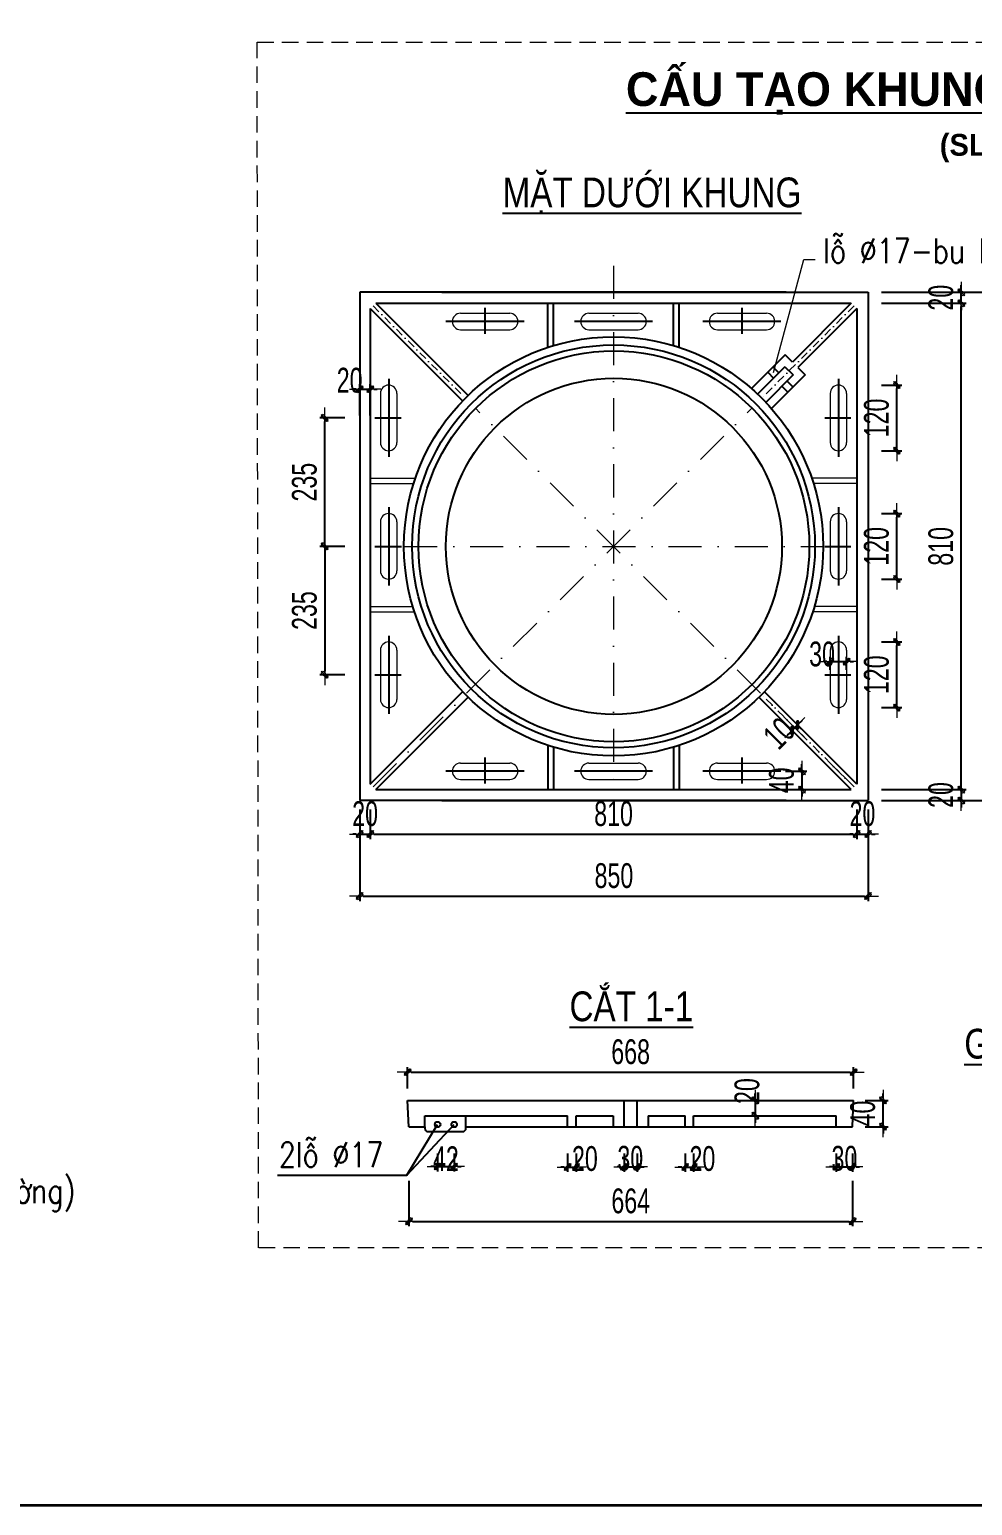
# Model space of a CAD drawing. Header units: inches. Extents: x -676 to 53517, y -16349 to 46516.
# Drawn here: x 32242 to 35096, y 27132 to 31598 of the extents above; entities that cross this region are included whole.
import ezdxf
from ezdxf.enums import TextEntityAlignment as Align

# ---------------------------------------------------------------- set-up
doc = ezdxf.new("R2010")
doc.units = ezdxf.units.IN
doc.header["$MEASUREMENT"] = 0
for name, pattern in [('DASHDOT', [1, 0.5, -0.25, 0, -0.25]), ('DASHED2', [0.375, 0.25, -0.125]), ('HIDDEN', [0.375, 0.25, -0.125])]:
    doc.linetypes.add(name, pattern=pattern)
for name, color, linetype in [('1', 1, 'Continuous'), ('2', 2, 'Continuous'), ('4', 4, 'Continuous'), ('9', 9, 'Continuous'), ('Dam', 1, 'Continuous'), ('ENTTNTHIETKE1', 2, 'Continuous')]:
    doc.layers.add(name, color=color, linetype=linetype)
for name, color, linetype, lineweight in [('LC Dim', 8, 'Continuous', 18), ('LC MANH DUT', 35, 'HIDDEN', 5), ('LC Net truc', 79, 'DASHDOT', 13), ('LC Text1', 3, 'Continuous', 20), ('LC Text2', 7, 'Continuous', 25), ('MANH', 8, 'Continuous', 15), ('THEP', 1, 'Continuous', 35)]:
    doc.layers.add(name, color=color, linetype=linetype, lineweight=lineweight)
doc.styles.add('HOATBIF', font='hoatbif.shx', dxfattribs={"width": 0.7})
doc.styles.add('LC 1', font='')
doc.styles.add('LC 3', font='vnsimli.shx', dxfattribs={"width": 0.75})
doc.styles.add('T2', font='', dxfattribs={"width": 0.8})
doc.styles.get('LC 1').set_extended_font_data('.VnAvantH', bold=True)
doc.styles.get('T2').set_extended_font_data('.VnArialH')
doc.dimstyles.new('1-100(1-25)', dxfattribs={"dimscale": 25, "dimtxt": 2.5, "dimasz": 0.35, "dimexe": 0.5, "dimexo": 0, "dimgap": 0.8, "dimtad": 1, "dimdec": 0, "dimzin": 0, "dimdsep": 46, "dimtxsty": 'HOATBIF', "dimblk1": 'DOT', "dimblk2": 'DOT', "dimsah": 1, "dimcen": -1, "dimdle": 1, "dimclrd": 256, "dimclre": 256, "dimclrt": 4, "dimadec": 3, "dimazin": 2, "dimtfac": 0.333333, "dimtdec": 0, "dimtix": 1, "dimtmove": 2, "dimatfit": 3, "dimldrblk": 'DOT', "dimfxl": 1, "dimtvp": 0.833333, "dimtolj": 1, "dimtzin": 0, "dimarcsym": 0})

# ---------------------------------------------------------------- blocks, each defined once
blk = doc.blocks.new('DOT')
at = {"layer": 'LC Dim'}
blk.add_line((-3, 0), (3, 0), dxfattribs=at)
at = {"layer": 'LC Dim', "color": 4}
blk.add_line((-1, -1), (1, 1), dxfattribs=at)
blk.add_lwpolyline([(0.5, 1), (-1, -0.5), (-0.5, -1), (1, 0.5)], close=True, dxfattribs=at)
blk = doc.blocks.new('*D35')
at = {"layer": 'Defpoints', "color": 0, "transparency": 16777216}
for p in [(34820.3, 30803), (34820.3, 29265), (35249.5, 29265)]:
    blk.add_point(p, dxfattribs=at)
at = {"layer": 'LC Dim', "lineweight": -2, "transparency": 16777216}
for p, q in [((34820.3, 30803), (35264.5, 30803)), ((35249.5, 30792.5), (35249.5, 29275.5)), ((34820.3, 29265), (35264.5, 29265))]:
    blk.add_line(p, q, dxfattribs=at)
at = {"layer": 'LC Dim', "lineweight": -2, "transparency": 16777216, "xscale": 10.5, "yscale": 10.5, "zscale": 10.5}
for p, rotation in [((35249.5, 30803), 90), ((35249.5, 29265), 270)]:
    blk.add_blockref('DOT', p, dxfattribs=dict(at, rotation=rotation))
at = {"layer": 'LC Dim', "color": 4, "transparency": 16777216, "insert": (35188, 30034), "char_height": 75, "attachment_point": 5, "rotation": 90, "style": 'HOATBIF'}
blk.add_mtext('\\A1;850', dxfattribs=at)
blk = doc.blocks.new('_Dot')
at = {"color": 0, "linetype": 'ByBlock', "lineweight": -2}
blk.add_line((-0.5, 0), (-1, 0), dxfattribs=at)
at = {"color": 0, "linetype": 'ByBlock', "const_width": 0.5}
blk.add_lwpolyline([(-0.25, 0, 1), (0.25, 0, 1)], format="xyb", close=True, dxfattribs=at)
blk = doc.blocks.new('*D36')
at = {"layer": 'Defpoints', "color": 0, "transparency": 16777216}
for p in [(34820.3, 30769.9), (35062, 30769.9), (34820.3, 29298.1)]:
    blk.add_point(p, dxfattribs=at)
at = {"layer": 'LC Dim', "lineweight": -2, "transparency": 16777216}
for p, q in [((34820.3, 30769.9), (35077, 30769.9)), ((35062, 29308.6), (35062, 30759.4)), ((34820.3, 29298.1), (35077, 29298.1))]:
    blk.add_line(p, q, dxfattribs=at)
at = {"layer": 'LC Dim', "lineweight": -2, "transparency": 16777216, "xscale": 10.5, "yscale": 10.5, "zscale": 10.5}
for p, rotation in [((35062, 30769.9), 90), ((35062, 29298.1), 270)]:
    blk.add_blockref('DOT', p, dxfattribs=dict(at, rotation=rotation))
at = {"layer": 'LC Dim', "color": 4, "transparency": 16777216, "insert": (35000.5, 30034), "char_height": 75, "attachment_point": 5, "rotation": 90, "style": 'HOATBIF'}
blk.add_mtext('\\A1;810', dxfattribs=at)
blk = doc.blocks.new('*D37')
at = {"layer": 'Defpoints', "color": 0, "transparency": 16777216}
for p in [(33390.6, 28113.9), (34733.1, 28113.9), (34733.1, 27991.4)]:
    blk.add_point(p, dxfattribs=at)
at = {"layer": 'LC Dim', "lineweight": -2, "transparency": 16777216}
for p, q in [((33390.6, 28113.9), (33390.6, 27976.4)), ((34733.1, 28113.9), (34733.1, 27976.4)), ((33401.1, 27991.4), (34722.6, 27991.4))]:
    blk.add_line(p, q, dxfattribs=at)
at = {"layer": 'LC Dim', "lineweight": -2, "transparency": 16777216, "xscale": 10.5, "yscale": 10.5, "zscale": 10.5, "rotation": 180}
blk.add_blockref('DOT', (33390.6, 27991.4), dxfattribs=at)
at = {"layer": 'LC Dim', "lineweight": -2, "transparency": 16777216, "xscale": 10.5, "yscale": 10.5, "zscale": 10.5}
blk.add_blockref('DOT', (34733.1, 27991.4), dxfattribs=at)
at = {"layer": 'LC Dim', "color": 4, "transparency": 16777216, "insert": (34061.8, 28052.9), "char_height": 75, "attachment_point": 5, "style": 'HOATBIF'}
blk.add_mtext('\\A1;664', dxfattribs=at)
blk = doc.blocks.new('*D38')
at = {"layer": 'Defpoints', "color": 0, "transparency": 16777216}
for p in [(34736.3, 28442.8), (33386.7, 28393.4), (34736.3, 28393.4)]:
    blk.add_point(p, dxfattribs=at)
at = {"layer": 'LC Dim', "lineweight": -2, "transparency": 16777216}
for p, q in [((33386.7, 28393.4), (33386.7, 28457.8)), ((34736.3, 28393.4), (34736.3, 28457.8)), ((33397.2, 28442.8), (34725.8, 28442.8))]:
    blk.add_line(p, q, dxfattribs=at)
at = {"layer": 'LC Dim', "lineweight": -2, "transparency": 16777216, "xscale": 10.5, "yscale": 10.5, "zscale": 10.5, "rotation": 180}
blk.add_blockref('DOT', (33386.7, 28442.8), dxfattribs=at)
at = {"layer": 'LC Dim', "lineweight": -2, "transparency": 16777216, "xscale": 10.5, "yscale": 10.5, "zscale": 10.5}
blk.add_blockref('DOT', (34736.3, 28442.8), dxfattribs=at)
at = {"layer": 'LC Dim', "color": 4, "transparency": 16777216, "insert": (34061.5, 28504.3), "char_height": 75, "attachment_point": 5, "style": 'HOATBIF'}
blk.add_mtext('\\A1;668', dxfattribs=at)
blk = doc.blocks.new('*D39')
at = {"layer": 'Defpoints', "color": 0, "transparency": 16777216}
for p in [(34820.3, 29744.6), (34867, 29744.6), (34820.3, 29546.1)]:
    blk.add_point(p, dxfattribs=at)
at = {"layer": 'LC Dim', "lineweight": -2, "transparency": 16777216}
for p, q in [((34820.3, 29744.6), (34882, 29744.6)), ((34867, 29556.6), (34867, 29734.1)), ((34820.3, 29546.1), (34882, 29546.1))]:
    blk.add_line(p, q, dxfattribs=at)
at = {"layer": 'LC Dim', "lineweight": -2, "transparency": 16777216, "xscale": 10.5, "yscale": 10.5, "zscale": 10.5}
for p, rotation in [((34867, 29744.6), 90), ((34867, 29546.1), 270)]:
    blk.add_blockref('DOT', p, dxfattribs=dict(at, rotation=rotation))
at = {"layer": 'LC Dim', "color": 4, "transparency": 16777216, "insert": (34805.5, 29645.4), "char_height": 75, "attachment_point": 5, "rotation": 90, "style": 'HOATBIF'}
blk.add_mtext('\\A1;120', dxfattribs=at)
blk = doc.blocks.new('*D40')
at = {"layer": 'Defpoints', "color": 0, "transparency": 16777216}
for p in [(33273.8, 29237.3), (34745.7, 29237.3), (34745.7, 29163.2)]:
    blk.add_point(p, dxfattribs=at)
at = {"layer": 'LC Dim', "lineweight": -2, "transparency": 16777216}
for p, q in [((33273.8, 29237.3), (33273.8, 29148.2)), ((34745.7, 29237.3), (34745.7, 29148.2)), ((33284.3, 29163.2), (34735.2, 29163.2))]:
    blk.add_line(p, q, dxfattribs=at)
at = {"layer": 'LC Dim', "lineweight": -2, "transparency": 16777216, "xscale": 10.5, "yscale": 10.5, "zscale": 10.5, "rotation": 180}
blk.add_blockref('DOT', (33273.8, 29163.2), dxfattribs=at)
at = {"layer": 'LC Dim', "lineweight": -2, "transparency": 16777216, "xscale": 10.5, "yscale": 10.5, "zscale": 10.5}
blk.add_blockref('DOT', (34745.7, 29163.2), dxfattribs=at)
at = {"layer": 'LC Dim', "color": 4, "transparency": 16777216, "insert": (34009.8, 29224.7), "char_height": 75, "attachment_point": 5, "style": 'HOATBIF'}
blk.add_mtext('\\A1;810', dxfattribs=at)
blk = doc.blocks.new('*D41')
at = {"layer": 'Defpoints', "color": 0, "transparency": 16777216}
for p in [(33241.9, 29237.3), (34779.9, 29237.3), (34779.9, 28975.7)]:
    blk.add_point(p, dxfattribs=at)
at = {"layer": 'LC Dim', "lineweight": -2, "transparency": 16777216}
for p, q in [((33241.9, 29237.3), (33241.9, 28960.7)), ((34779.9, 29237.3), (34779.9, 28960.7)), ((33252.4, 28975.7), (34769.4, 28975.7))]:
    blk.add_line(p, q, dxfattribs=at)
at = {"layer": 'LC Dim', "lineweight": -2, "transparency": 16777216, "xscale": 10.5, "yscale": 10.5, "zscale": 10.5, "rotation": 180}
blk.add_blockref('DOT', (33241.9, 28975.7), dxfattribs=at)
at = {"layer": 'LC Dim', "lineweight": -2, "transparency": 16777216, "xscale": 10.5, "yscale": 10.5, "zscale": 10.5}
blk.add_blockref('DOT', (34779.9, 28975.7), dxfattribs=at)
at = {"layer": 'LC Dim', "color": 4, "transparency": 16777216, "insert": (34010.9, 29037.2), "char_height": 75, "attachment_point": 5, "style": 'HOATBIF'}
blk.add_mtext('\\A1;850', dxfattribs=at)
blk = doc.blocks.new('*D42')
at = {"layer": 'Defpoints', "color": 0, "transparency": 16777216}
for p in [(34530.5, 29353.5), (34530.5, 29298.1), (34579.7, 29298.1)]:
    blk.add_point(p, dxfattribs=at)
at = {"layer": 'LC Dim', "lineweight": -2, "transparency": 16777216}
for p, q in [((34530.5, 29353.5), (34594.7, 29353.5)), ((34579.7, 29364), (34579.7, 29374.5)), ((34579.7, 29353.5), (34579.7, 29298.1)), ((34530.5, 29298.1), (34594.7, 29298.1)), ((34579.7, 29287.6), (34579.7, 29277.1))]:
    blk.add_line(p, q, dxfattribs=at)
at = {"layer": 'LC Dim', "lineweight": -2, "transparency": 16777216, "xscale": 10.5, "yscale": 10.5, "zscale": 10.5}
for p, rotation in [((34579.7, 29353.5), 270), ((34579.7, 29298.1), 90)]:
    blk.add_blockref('DOT', p, dxfattribs=dict(at, rotation=rotation))
at = {"layer": 'LC Dim', "color": 4, "transparency": 16777216, "insert": (34518.2, 29325.8), "char_height": 75, "attachment_point": 5, "rotation": 90, "style": 'HOATBIF'}
blk.add_mtext('\\A1;40', dxfattribs=at)
blk = doc.blocks.new('*D43')
at = {"layer": 'Defpoints', "color": 0, "transparency": 16777216}
for p in [(33477.4, 28196.4), (33527.5, 28196.4), (33527.5, 28157.4)]:
    blk.add_point(p, dxfattribs=at)
at = {"layer": 'LC Dim', "lineweight": -2, "transparency": 16777216}
for p, q in [((33477.4, 28196.4), (33477.4, 28142.4)), ((33527.5, 28196.4), (33527.5, 28142.4)), ((33466.9, 28157.4), (33456.4, 28157.4)), ((33477.4, 28157.4), (33527.5, 28157.4)), ((33538, 28157.4), (33548.5, 28157.4))]:
    blk.add_line(p, q, dxfattribs=at)
at = {"layer": 'LC Dim', "lineweight": -2, "transparency": 16777216, "xscale": 10.5, "yscale": 10.5, "zscale": 10.5}
blk.add_blockref('DOT', (33477.4, 28157.4), dxfattribs=at)
at = {"layer": 'LC Dim', "lineweight": -2, "transparency": 16777216, "xscale": 10.5, "yscale": 10.5, "zscale": 10.5, "rotation": 180}
blk.add_blockref('DOT', (33527.5, 28157.4), dxfattribs=at)
at = {"layer": 'LC Dim', "color": 4, "transparency": 16777216, "insert": (33502.4, 28180.8), "char_height": 75, "attachment_point": 5, "style": 'HOATBIF'}
blk.add_mtext('\\A1;42', dxfattribs=at)
blk = doc.blocks.new('*D44')
at = {"layer": 'Defpoints', "color": 0, "transparency": 16777216}
for p in [(33196.7, 30034), (33135.9, 29645.4), (33196.7, 29645.4)]:
    blk.add_point(p, dxfattribs=at)
at = {"layer": 'LC Dim', "lineweight": -2, "transparency": 16777216}
for p, q in [((33196.7, 30034), (33120.9, 30034)), ((33135.9, 30023.5), (33135.9, 29655.9)), ((33196.7, 29645.4), (33120.9, 29645.4))]:
    blk.add_line(p, q, dxfattribs=at)
at = {"layer": 'LC Dim', "lineweight": -2, "transparency": 16777216, "xscale": 10.5, "yscale": 10.5, "zscale": 10.5}
for p, rotation in [((33135.9, 30034), 90), ((33135.9, 29645.4), 270)]:
    blk.add_blockref('DOT', p, dxfattribs=dict(at, rotation=rotation))
at = {"layer": 'LC Dim', "color": 4, "transparency": 16777216, "insert": (33074.4, 29839.7), "char_height": 75, "attachment_point": 5, "rotation": 90, "style": 'HOATBIF'}
blk.add_mtext('\\A1;235', dxfattribs=at)
blk = doc.blocks.new('*D45')
at = {"layer": 'Defpoints', "color": 0, "transparency": 16777216}
for p in [(34665.5, 29660.4), (34715.1, 29685.1), (34715.1, 29660.4)]:
    blk.add_point(p, dxfattribs=at)
at = {"layer": 'LC Dim', "lineweight": -2, "transparency": 16777216}
for p, q in [((34655, 29685.1), (34644.5, 29685.1)), ((34665.5, 29660.4), (34665.5, 29700.1)), ((34665.5, 29685.1), (34715.1, 29685.1)), ((34715.1, 29660.4), (34715.1, 29700.1)), ((34725.6, 29685.1), (34736.1, 29685.1))]:
    blk.add_line(p, q, dxfattribs=at)
at = {"layer": 'LC Dim', "lineweight": -2, "transparency": 16777216, "xscale": 10.5, "yscale": 10.5, "zscale": 10.5}
blk.add_blockref('DOT', (34665.5, 29685.1), dxfattribs=at)
at = {"layer": 'LC Dim', "lineweight": -2, "transparency": 16777216, "xscale": 10.5, "yscale": 10.5, "zscale": 10.5, "rotation": 180}
blk.add_blockref('DOT', (34715.1, 29685.1), dxfattribs=at)
at = {"layer": 'LC Dim', "color": 4, "transparency": 16777216, "insert": (34640.7, 29707.8), "char_height": 75, "attachment_point": 5, "style": 'HOATBIF'}
blk.add_mtext('\\A1;30', dxfattribs=at)
blk = doc.blocks.new('*D46')
at = {"layer": 'Defpoints', "color": 0, "transparency": 16777216}
for p in [(34771.6, 28357.6), (34825.5, 28357.6), (34771.6, 28277.9)]:
    blk.add_point(p, dxfattribs=at)
at = {"layer": 'LC Dim', "lineweight": -2, "transparency": 16777216}
for p, q in [((34825.5, 28368.1), (34825.5, 28378.6)), ((34771.6, 28357.6), (34840.5, 28357.6)), ((34825.5, 28277.9), (34825.5, 28357.6)), ((34771.6, 28277.9), (34840.5, 28277.9)), ((34825.5, 28267.4), (34825.5, 28256.9))]:
    blk.add_line(p, q, dxfattribs=at)
at = {"layer": 'LC Dim', "lineweight": -2, "transparency": 16777216, "xscale": 10.5, "yscale": 10.5, "zscale": 10.5}
for p, rotation in [((34825.5, 28357.6), 270), ((34825.5, 28277.9), 90)]:
    blk.add_blockref('DOT', p, dxfattribs=dict(at, rotation=rotation))
at = {"layer": 'LC Dim', "color": 4, "transparency": 16777216, "insert": (34764, 28317.8), "char_height": 75, "attachment_point": 5, "rotation": 90, "style": 'HOATBIF'}
blk.add_mtext('\\A1;40', dxfattribs=at)
blk = doc.blocks.new('*D47')
at = {"layer": 'Defpoints', "color": 0, "transparency": 16777216}
for p in [(34683.9, 28196.4), (34733.1, 28196.4), (34733.1, 28156.3)]:
    blk.add_point(p, dxfattribs=at)
at = {"layer": 'LC Dim', "lineweight": -2, "transparency": 16777216}
for p, q in [((34683.9, 28196.4), (34683.9, 28141.3)), ((34733.1, 28196.4), (34733.1, 28141.3)), ((34673.4, 28156.3), (34662.9, 28156.3)), ((34683.9, 28156.3), (34733.1, 28156.3)), ((34743.6, 28156.3), (34754.1, 28156.3))]:
    blk.add_line(p, q, dxfattribs=at)
at = {"layer": 'LC Dim', "lineweight": -2, "transparency": 16777216, "xscale": 10.5, "yscale": 10.5, "zscale": 10.5}
blk.add_blockref('DOT', (34683.9, 28156.3), dxfattribs=at)
at = {"layer": 'LC Dim', "lineweight": -2, "transparency": 16777216, "xscale": 10.5, "yscale": 10.5, "zscale": 10.5, "rotation": 180}
blk.add_blockref('DOT', (34733.1, 28156.3), dxfattribs=at)
at = {"layer": 'LC Dim', "color": 4, "transparency": 16777216, "insert": (34708.5, 28181.8), "char_height": 75, "attachment_point": 5, "style": 'HOATBIF'}
blk.add_mtext('\\A1;30', dxfattribs=at)
blk = doc.blocks.new('*D48')
at = {"layer": 'Defpoints', "color": 0, "transparency": 16777216}
for p in [(34226.5, 28196.4), (34252.1, 28196.4), (34252.1, 28155.8)]:
    blk.add_point(p, dxfattribs=at)
at = {"layer": 'LC Dim', "lineweight": -2, "transparency": 16777216}
for p, q in [((34226.5, 28196.4), (34226.5, 28140.8)), ((34252.1, 28196.4), (34252.1, 28140.8)), ((34216, 28155.8), (34205.5, 28155.8)), ((34226.5, 28155.8), (34252.1, 28155.8)), ((34262.6, 28155.8), (34273.1, 28155.8))]:
    blk.add_line(p, q, dxfattribs=at)
at = {"layer": 'LC Dim', "lineweight": -2, "transparency": 16777216, "xscale": 10.5, "yscale": 10.5, "zscale": 10.5}
blk.add_blockref('DOT', (34226.5, 28155.8), dxfattribs=at)
at = {"layer": 'LC Dim', "lineweight": -2, "transparency": 16777216, "xscale": 10.5, "yscale": 10.5, "zscale": 10.5, "rotation": 180}
blk.add_blockref('DOT', (34252.1, 28155.8), dxfattribs=at)
at = {"layer": 'LC Dim', "color": 4, "transparency": 16777216, "insert": (34278.7, 28181), "char_height": 75, "attachment_point": 5, "style": 'HOATBIF'}
blk.add_mtext('\\A1;20', dxfattribs=at)
blk = doc.blocks.new('*D49')
at = {"layer": 'Defpoints', "color": 0, "transparency": 16777216}
for p in [(34409, 28357.6), (34409, 28310.8), (34438.5, 28310.8)]:
    blk.add_point(p, dxfattribs=at)
at = {"layer": 'LC Dim', "lineweight": -2, "transparency": 16777216}
for p, q in [((34438.5, 28368.1), (34438.5, 28378.6)), ((34409, 28357.6), (34453.5, 28357.6)), ((34438.5, 28357.6), (34438.5, 28310.8)), ((34409, 28310.8), (34453.5, 28310.8)), ((34438.5, 28300.3), (34438.5, 28289.8))]:
    blk.add_line(p, q, dxfattribs=at)
at = {"layer": 'LC Dim', "lineweight": -2, "transparency": 16777216, "xscale": 10.5, "yscale": 10.5, "zscale": 10.5}
for p, rotation in [((34438.5, 28357.6), 270), ((34438.5, 28310.8), 90)]:
    blk.add_blockref('DOT', p, dxfattribs=dict(at, rotation=rotation))
at = {"layer": 'LC Dim', "color": 4, "transparency": 16777216, "insert": (34413.9, 28385.6), "char_height": 75, "attachment_point": 5, "rotation": 90, "style": 'HOATBIF'}
blk.add_mtext('\\A1;20', dxfattribs=at)
blk = doc.blocks.new('*D50')
at = {"layer": 'Defpoints', "color": 0, "transparency": 16777216}
for p in [(33241.9, 29237.3), (33273.8, 29237.3), (33273.8, 29163.2)]:
    blk.add_point(p, dxfattribs=at)
at = {"layer": 'LC Dim', "lineweight": -2, "transparency": 16777216}
for p, q in [((33241.9, 29237.3), (33241.9, 29148.2)), ((33273.8, 29237.3), (33273.8, 29148.2)), ((33231.4, 29163.2), (33220.9, 29163.2)), ((33241.9, 29163.2), (33273.8, 29163.2)), ((33284.3, 29163.2), (33294.8, 29163.2))]:
    blk.add_line(p, q, dxfattribs=at)
at = {"layer": 'LC Dim', "lineweight": -2, "transparency": 16777216, "xscale": 10.5, "yscale": 10.5, "zscale": 10.5}
blk.add_blockref('DOT', (33241.9, 29163.2), dxfattribs=at)
at = {"layer": 'LC Dim', "lineweight": -2, "transparency": 16777216, "xscale": 10.5, "yscale": 10.5, "zscale": 10.5, "rotation": 180}
blk.add_blockref('DOT', (33273.8, 29163.2), dxfattribs=at)
at = {"layer": 'LC Dim', "color": 4, "transparency": 16777216, "insert": (33257.9, 29224.7), "char_height": 75, "attachment_point": 5, "style": 'HOATBIF'}
blk.add_mtext('\\A1;20', dxfattribs=at)
blk = doc.blocks.new('*D51')
at = {"layer": 'Defpoints', "color": 0, "transparency": 16777216}
for p in [(34745.7, 29237.3), (34780.3, 29237.3), (34780.3, 29163.2)]:
    blk.add_point(p, dxfattribs=at)
at = {"layer": 'LC Dim', "lineweight": -2, "transparency": 16777216}
for p, q in [((34745.7, 29237.3), (34745.7, 29148.2)), ((34780.3, 29237.3), (34780.3, 29148.2)), ((34735.2, 29163.2), (34724.7, 29163.2)), ((34745.7, 29163.2), (34780.3, 29163.2)), ((34790.8, 29163.2), (34801.3, 29163.2))]:
    blk.add_line(p, q, dxfattribs=at)
at = {"layer": 'LC Dim', "lineweight": -2, "transparency": 16777216, "xscale": 10.5, "yscale": 10.5, "zscale": 10.5}
blk.add_blockref('DOT', (34745.7, 29163.2), dxfattribs=at)
at = {"layer": 'LC Dim', "lineweight": -2, "transparency": 16777216, "xscale": 10.5, "yscale": 10.5, "zscale": 10.5, "rotation": 180}
blk.add_blockref('DOT', (34780.3, 29163.2), dxfattribs=at)
at = {"layer": 'LC Dim', "color": 4, "transparency": 16777216, "insert": (34763, 29224.7), "char_height": 75, "attachment_point": 5, "style": 'HOATBIF'}
blk.add_mtext('\\A1;20', dxfattribs=at)
blk = doc.blocks.new('*D52')
at = {"layer": 'Defpoints', "color": 0, "transparency": 16777216}
for p in [(33135.9, 30422.6), (33196.7, 30422.6), (33196.7, 30034)]:
    blk.add_point(p, dxfattribs=at)
at = {"layer": 'LC Dim', "lineweight": -2, "transparency": 16777216}
for p, q in [((33196.7, 30422.6), (33120.9, 30422.6)), ((33135.9, 30044.5), (33135.9, 30412.1)), ((33196.7, 30034), (33120.9, 30034))]:
    blk.add_line(p, q, dxfattribs=at)
at = {"layer": 'LC Dim', "lineweight": -2, "transparency": 16777216, "xscale": 10.5, "yscale": 10.5, "zscale": 10.5}
for p, rotation in [((33135.9, 30422.6), 90), ((33135.9, 30034), 270)]:
    blk.add_blockref('DOT', p, dxfattribs=dict(at, rotation=rotation))
at = {"layer": 'LC Dim', "color": 4, "transparency": 16777216, "insert": (33074.4, 30228.3), "char_height": 75, "attachment_point": 5, "rotation": 90, "style": 'HOATBIF'}
blk.add_mtext('\\A1;235', dxfattribs=at)
blk = doc.blocks.new('*D53')
at = {"layer": 'Defpoints', "color": 0, "transparency": 16777216}
for p in [(33273.8, 30509.7), (33241.9, 30429.6), (33273.8, 30429.6)]:
    blk.add_point(p, dxfattribs=at)
at = {"layer": 'LC Dim', "lineweight": -2, "transparency": 16777216}
for p, q in [((33231.4, 30509.7), (33220.9, 30509.7)), ((33241.9, 30429.6), (33241.9, 30524.7)), ((33241.9, 30509.7), (33273.8, 30509.7)), ((33273.8, 30429.6), (33273.8, 30524.7)), ((33284.3, 30509.7), (33294.8, 30509.7))]:
    blk.add_line(p, q, dxfattribs=at)
at = {"layer": 'LC Dim', "lineweight": -2, "transparency": 16777216, "xscale": 10.5, "yscale": 10.5, "zscale": 10.5}
blk.add_blockref('DOT', (33241.9, 30509.7), dxfattribs=at)
at = {"layer": 'LC Dim', "lineweight": -2, "transparency": 16777216, "xscale": 10.5, "yscale": 10.5, "zscale": 10.5, "rotation": 180}
blk.add_blockref('DOT', (33273.8, 30509.7), dxfattribs=at)
at = {"layer": 'LC Dim', "color": 4, "transparency": 16777216, "insert": (33211.2, 30536.4), "char_height": 75, "attachment_point": 5, "style": 'HOATBIF'}
blk.add_mtext('\\A1;20', dxfattribs=at)
blk = doc.blocks.new('*D54')
at = {"layer": 'Defpoints', "color": 0, "transparency": 16777216}
for p in [(34566.7, 29493.5), (34579, 29481.1), (34562.6, 29464.7)]:
    blk.add_point(p, dxfattribs=at)
at = {"layer": 'LC Dim', "lineweight": -2, "transparency": 16777216}
for p, q in [((34562.6, 29464.7), (34539.7, 29487.7)), ((34550.3, 29477.1), (34566.7, 29493.5)), ((34579, 29481.1), (34556.1, 29504.1)), ((34574.1, 29500.9), (34581.5, 29508.3)), ((34542.9, 29469.7), (34535.4, 29462.2))]:
    blk.add_line(p, q, dxfattribs=at)
at = {"layer": 'LC Dim', "lineweight": -2, "transparency": 16777216, "xscale": 10.5, "yscale": 10.5, "zscale": 10.5}
for p, rotation in [((34566.7, 29493.5), 225), ((34550.3, 29477.1), 45)]:
    blk.add_blockref('DOT', p, dxfattribs=dict(at, rotation=rotation))
at = {"layer": 'LC Dim', "color": 4, "transparency": 16777216, "insert": (34510.4, 29468.1), "char_height": 75, "attachment_point": 5, "rotation": 45, "style": 'HOATBIF'}
blk.add_mtext('\\A1;10', dxfattribs=at)
blk = doc.blocks.new('*D55')
at = {"layer": 'Defpoints', "color": 0, "transparency": 16777216}
for p in [(34820.3, 30133.2), (34867, 30133.2), (34820.3, 29934.8)]:
    blk.add_point(p, dxfattribs=at)
at = {"layer": 'LC Dim', "lineweight": -2, "transparency": 16777216}
for p, q in [((34820.3, 30133.2), (34882, 30133.2)), ((34867, 29945.3), (34867, 30122.7)), ((34820.3, 29934.8), (34882, 29934.8))]:
    blk.add_line(p, q, dxfattribs=at)
at = {"layer": 'LC Dim', "lineweight": -2, "transparency": 16777216, "xscale": 10.5, "yscale": 10.5, "zscale": 10.5}
for p, rotation in [((34867, 30133.2), 90), ((34867, 29934.8), 270)]:
    blk.add_blockref('DOT', p, dxfattribs=dict(at, rotation=rotation))
at = {"layer": 'LC Dim', "color": 4, "transparency": 16777216, "insert": (34805.5, 30034), "char_height": 75, "attachment_point": 5, "rotation": 90, "style": 'HOATBIF'}
blk.add_mtext('\\A1;120', dxfattribs=at)
blk = doc.blocks.new('*D56')
at = {"layer": 'Defpoints', "color": 0, "transparency": 16777216}
for p in [(34820.3, 30521.9), (34867, 30521.9), (34820.3, 30323.4)]:
    blk.add_point(p, dxfattribs=at)
at = {"layer": 'LC Dim', "lineweight": -2, "transparency": 16777216}
for p, q in [((34820.3, 30521.9), (34882, 30521.9)), ((34867, 30333.9), (34867, 30511.4)), ((34820.3, 30323.4), (34882, 30323.4))]:
    blk.add_line(p, q, dxfattribs=at)
at = {"layer": 'LC Dim', "lineweight": -2, "transparency": 16777216, "xscale": 10.5, "yscale": 10.5, "zscale": 10.5}
for p, rotation in [((34867, 30521.9), 90), ((34867, 30323.4), 270)]:
    blk.add_blockref('DOT', p, dxfattribs=dict(at, rotation=rotation))
at = {"layer": 'LC Dim', "color": 4, "transparency": 16777216, "insert": (34805.5, 30422.6), "char_height": 75, "attachment_point": 5, "rotation": 90, "style": 'HOATBIF'}
blk.add_mtext('\\A1;120', dxfattribs=at)
blk = doc.blocks.new('*D57')
at = {"layer": 'Defpoints', "color": 0, "transparency": 16777216}
for p in [(34820.3, 29298.1), (34820.3, 29265), (35062, 29265)]:
    blk.add_point(p, dxfattribs=at)
at = {"layer": 'LC Dim', "lineweight": -2, "transparency": 16777216}
for p, q in [((35062, 29308.6), (35062, 29319.1)), ((34820.3, 29298.1), (35077, 29298.1)), ((34820.3, 29265), (35077, 29265)), ((35062, 29298.1), (35062, 29265)), ((35062, 29254.5), (35062, 29244))]:
    blk.add_line(p, q, dxfattribs=at)
at = {"layer": 'LC Dim', "lineweight": -2, "transparency": 16777216, "xscale": 10.5, "yscale": 10.5, "zscale": 10.5}
for p, rotation in [((35062, 29298.1), 270), ((35062, 29265), 90)]:
    blk.add_blockref('DOT', p, dxfattribs=dict(at, rotation=rotation))
at = {"layer": 'LC Dim', "color": 4, "transparency": 16777216, "insert": (35000.5, 29281.5), "char_height": 75, "attachment_point": 5, "rotation": 90, "style": 'HOATBIF'}
blk.add_mtext('\\A1;20', dxfattribs=at)
blk = doc.blocks.new('*D58')
at = {"layer": 'Defpoints', "color": 0, "transparency": 16777216}
for p in [(34820.3, 30803), (35062, 30803), (34820.3, 30769.9)]:
    blk.add_point(p, dxfattribs=at)
at = {"layer": 'LC Dim', "lineweight": -2, "transparency": 16777216}
for p, q in [((35062, 30813.5), (35062, 30824)), ((34820.3, 30803), (35077, 30803)), ((35062, 30769.9), (35062, 30803)), ((34820.3, 30769.9), (35077, 30769.9)), ((35062, 30759.4), (35062, 30748.9))]:
    blk.add_line(p, q, dxfattribs=at)
at = {"layer": 'LC Dim', "lineweight": -2, "transparency": 16777216, "xscale": 10.5, "yscale": 10.5, "zscale": 10.5}
for p, rotation in [((35062, 30803), 270), ((35062, 30769.9), 90)]:
    blk.add_blockref('DOT', p, dxfattribs=dict(at, rotation=rotation))
at = {"layer": 'LC Dim', "color": 4, "transparency": 16777216, "insert": (35000.5, 30786.5), "char_height": 75, "attachment_point": 5, "rotation": 90, "style": 'HOATBIF'}
blk.add_mtext('\\A1;20', dxfattribs=at)
blk = doc.blocks.new('*D59')
at = {"layer": 'Defpoints', "color": 0, "transparency": 16777216}
for p in [(33870.9, 28196.4), (33896.5, 28196.4), (33896.5, 28155.8)]:
    blk.add_point(p, dxfattribs=at)
at = {"layer": 'LC Dim', "lineweight": -2, "transparency": 16777216}
for p, q in [((33870.9, 28196.4), (33870.9, 28140.8)), ((33896.5, 28196.4), (33896.5, 28140.8)), ((33860.4, 28155.8), (33849.9, 28155.8)), ((33870.9, 28155.8), (33896.5, 28155.8)), ((33907, 28155.8), (33917.5, 28155.8))]:
    blk.add_line(p, q, dxfattribs=at)
at = {"layer": 'LC Dim', "lineweight": -2, "transparency": 16777216, "xscale": 10.5, "yscale": 10.5, "zscale": 10.5}
blk.add_blockref('DOT', (33870.9, 28155.8), dxfattribs=at)
at = {"layer": 'LC Dim', "lineweight": -2, "transparency": 16777216, "xscale": 10.5, "yscale": 10.5, "zscale": 10.5, "rotation": 180}
blk.add_blockref('DOT', (33896.5, 28155.8), dxfattribs=at)
at = {"layer": 'LC Dim', "color": 4, "transparency": 16777216, "insert": (33923.1, 28181), "char_height": 75, "attachment_point": 5, "style": 'HOATBIF'}
blk.add_mtext('\\A1;20', dxfattribs=at)
blk = doc.blocks.new('*D60')
at = {"layer": 'Defpoints', "color": 0, "transparency": 16777216}
for p in [(34041.7, 28196.4), (34081.3, 28196.4), (34081.3, 28156.3)]:
    blk.add_point(p, dxfattribs=at)
at = {"layer": 'LC Dim', "lineweight": -2, "transparency": 16777216}
for p, q in [((34041.7, 28196.4), (34041.7, 28141.3)), ((34081.3, 28196.4), (34081.3, 28141.3)), ((34031.2, 28156.3), (34020.7, 28156.3)), ((34041.7, 28156.3), (34081.3, 28156.3)), ((34091.8, 28156.3), (34102.3, 28156.3))]:
    blk.add_line(p, q, dxfattribs=at)
at = {"layer": 'LC Dim', "lineweight": -2, "transparency": 16777216, "xscale": 10.5, "yscale": 10.5, "zscale": 10.5}
blk.add_blockref('DOT', (34041.7, 28156.3), dxfattribs=at)
at = {"layer": 'LC Dim', "lineweight": -2, "transparency": 16777216, "xscale": 10.5, "yscale": 10.5, "zscale": 10.5, "rotation": 180}
blk.add_blockref('DOT', (34081.3, 28156.3), dxfattribs=at)
at = {"layer": 'LC Dim', "color": 4, "transparency": 16777216, "insert": (34060.4, 28181.8), "char_height": 75, "attachment_point": 5, "style": 'HOATBIF'}
blk.add_mtext('\\A1;30', dxfattribs=at)
blk = doc.blocks.new('khung vpn')
at = {"layer": 'THEP'}
blk.add_lwpolyline([(52555.832, -4234.474), (52502.459, -4234.474), (52502.459, -4196.073), (52555.832, -4196.073)], close=True, dxfattribs=at)
blk = doc.blocks.new('TIEUDE2')
at = {"layer": 'LC Text2', "color": 7, "style": 'LC 1'}
blk.add_attdef('%%UTIªU§Ò', text='', height=3.5, dxfattribs=at).set_placement((0, 0), align=Align.BOTTOM_CENTER)
blk.add_attdef('TL', text='', height=2.2, dxfattribs=at).set_placement((0, -1.8), align=Align.TOP_CENTER)

msp = doc.modelspace()

# ---------------------------------------------------------------- linework, layer by layer
at = {"layer": '1', "ltscale": 3000}
for p, q in [((34529, 30613.7), (34426.9, 30511.7)), ((34528.3, 30577.5), (34445.6, 30494.7)), ((34553.3, 30552.6), (34470.5, 30469.8)), ((34589.5, 30553.2), (34487.4, 30451.2)), ((34571, 30534.8), (34487.4, 30451.2))]:
    msp.add_line(p, q, dxfattribs=at)
at = {"layer": '1', "ltscale": 2000}
for p, q in [((34551.1, 30591.7), (34529, 30613.7)), ((34567.4, 30575.3), (34589.5, 30553.2))]:
    msp.add_line(p, q, dxfattribs=at)
at = {"layer": '2', "ltscale": 2000}
for p, q in [((33870.9, 28277.9), (33870.9, 28310.8)), ((33896.5, 28277.9), (33896.5, 28310.8)), ((34226.5, 28277.9), (34226.5, 28310.8)), ((34252.1, 28277.9), (34252.1, 28310.8))]:
    msp.add_line(p, q, dxfattribs=at)
at = {"layer": '4', "ltscale": 2000}
msp.add_circle((34010.9, 30034), 508.5, dxfattribs=at)
at = {"layer": '9', "linetype": 'DASHDOT', "ltscale": 800}
for p, q in [((33620.7, 30756.2), (33620.7, 30676.9)), ((34398, 30756.2), (34398, 30676.9)), ((33738.9, 30714.5), (33502.5, 30714.5)), ((34127.5, 30714.5), (33891.2, 30714.5)), ((34516.1, 30714.5), (34279.8, 30714.5)), ((33329.6, 30540.8), (33329.6, 30304.5)), ((34690.7, 30540.8), (34690.7, 30304.5)), ((33287.9, 30422.6), (33367.2, 30422.6)), ((34649, 30422.6), (34728.3, 30422.6)), ((33329.6, 30152.2), (33329.6, 29915.8)), ((34690.7, 30152.2), (34690.7, 29915.8)), ((33287.9, 30034), (33367.2, 30034)), ((33289, 30034), (33368.4, 30034)), ((34649, 30034), (34728.3, 30034)), ((33329.6, 29763.5), (33329.6, 29527.2)), ((34690.7, 29763.5), (34690.7, 29527.2)), ((33287.9, 29645.4), (33367.2, 29645.4)), ((34649, 29645.4), (34728.3, 29645.4)), ((33620.7, 29395.2), (33620.7, 29315.9)), ((34398, 29395.2), (34398, 29315.9)), ((33738.9, 29353.5), (33502.5, 29353.5)), ((34127.5, 29353.5), (33891.2, 29353.5)), ((34516.1, 29353.5), (34279.8, 29353.5))]:
    msp.add_line(p, q, dxfattribs=at)
at = {"layer": '9', "ltscale": 2000}
for p, q in [((34476.4, 30561.1), (34494.1, 30543.3)), ((34492.1, 30576.8), (34509.8, 30559)), ((34528.3, 30577.5), (34553.3, 30552.6)), ((34519.1, 30518.4), (34536.9, 30500.6)), ((34534.8, 30534.1), (34552.6, 30516.3)), ((33384.2, 28130.7), (33527.5, 28284.4)), ((33384.2, 28130.7), (33477.4, 28284.4)), ((33439.1, 28277.9), (33439.1, 28310.8)), ((33439.1, 28310.8), (33870.9, 28310.8)), ((33439.1, 28277.9), (33439.1, 28272.9)), ((33563.2, 28272.9), (33563.2, 28310.8)), ((33563.2, 28277.9), (34733.1, 28277.9)), ((33896.5, 28310.8), (34008.3, 28310.8)), ((34008.3, 28310.8), (34008.3, 28277.9)), ((34114.7, 28310.8), (34114.7, 28277.9)), ((34114.7, 28310.8), (34226.5, 28310.8)), ((34252.1, 28310.8), (34683.9, 28310.8)), ((34683.9, 28277.9), (34683.9, 28310.8)), ((33449.1, 28262.9), (33553.2, 28262.9)), ((32992.9, 28130.7), (33384.2, 28130.7))]:
    msp.add_line(p, q, dxfattribs=at)
at = {"layer": '9', "linetype": 'DASHED2', "ltscale": 2000}
for p, q in [((34041.7, 28277.9), (34041.7, 28357.6)), ((34081.3, 28277.9), (34081.3, 28357.6))]:
    msp.add_line(p, q, dxfattribs=at)
at = {"layer": '9', "ltscale": 2000}
for centre, radius in [((33477.4, 28284.4), 8.44), ((33527.5, 28284.4), 8.32)]:
    msp.add_circle(centre, radius, dxfattribs=at)
for centre, start, end in [((33449.1, 28272.9), 180, 270), ((33553.2, 28272.9), 270, 0)]:
    msp.add_arc(centre, 10, start, end, dxfattribs=at)
at = {"layer": 'Dam', "ltscale": 2000}
for p, q in [((33273.8, 30753.5), (33553.2, 30474.2)), ((33290.2, 30769.9), (33569.6, 30490.6)), ((33811.3, 30636.4), (33811.3, 30769.9)), ((33827.8, 30641.6), (33827.8, 30769.9)), ((34191.7, 30641.6), (34191.7, 30769.9)), ((34208.2, 30636.4), (34208.2, 30769.9)), ((34729.3, 30769.9), (34551.1, 30591.7)), ((34745.7, 30753.5), (34567.4, 30575.3)), ((33273.8, 29314.5), (33553.2, 29593.8)), ((33290.2, 29298.1), (33569.6, 29577.4)), ((34729.3, 29298.1), (34449.9, 29577.4)), ((34745.7, 29314.5), (34466.3, 29593.8)), ((33811.3, 29431.6), (33811.3, 29298.1)), ((33827.8, 29426.4), (33827.8, 29298.1)), ((34191.7, 29426.4), (34191.7, 29298.1)), ((34208.2, 29431.6), (34208.2, 29298.1)), ((33386.7, 28357.6), (34736.3, 28357.6)), ((33390.6, 28277.9), (33386.7, 28357.6)), ((34733.1, 28277.9), (34736.3, 28357.6)), ((33390.6, 28277.9), (33439.1, 28277.9))]:
    msp.add_line(p, q, dxfattribs=at)
for points in [[(33241.9, 30803), (33241.9, 29265)], [(34531.8, 30803), (33241.9, 30803)], [(33489.9, 30803), (34779.9, 30803)], [(34779.9, 30803), (34779.9, 29265)], [(33273.8, 30753.5), (33273.8, 29314.5)], [(33290.2, 30769.9), (34729.3, 30769.9)], [(34745.7, 30753.5), (34745.7, 29314.5)], [(34531.8, 29265), (33241.9, 29265)], [(33290.2, 29298.1), (34729.3, 29298.1)], [(33489.9, 29265), (34779.9, 29265)]]:
    msp.add_lwpolyline(points, dxfattribs=at)
for centre, radius in [((34009.8, 30034), 634.2), ((34009.8, 30034), 609.4), ((34010.9, 30034), 591.2)]:
    msp.add_circle(centre, radius, dxfattribs=at)
at = {"layer": 'LC MANH DUT', "ltscale": 200}
msp.add_lwpolyline([(32931.4, 31560), (37706.6, 31560), (37710.9, 27911.2), (32935.6, 27911.2)], close=True, dxfattribs=at)
at = {"layer": 'LC Net truc', "ltscale": 200}
for p, q in [((34009.8, 30882.6), (34009.8, 29298.1)), ((33282, 29306.3), (34427.8, 30452.1)), ((34737.5, 29306.3), (33591.7, 30452.1)), ((33376, 30034), (34643.5, 30034)), ((33376, 30034), (34643.5, 30034))]:
    msp.add_line(p, q, dxfattribs=at)
at = {"layer": 'LC Net truc', "ltscale": 50}
for p, q in [((33282, 30761.7), (33561.3, 30482.5)), ((34737.5, 30761.7), (34458.2, 30482.4)), ((34737.5, 29306.3), (34458.2, 29585.5))]:
    msp.add_line(p, q, dxfattribs=at)
at = {"layer": 'MANH', "ltscale": 2000}
for p, q in [((34493.4, 30559.8), (34585.9, 30901.6)), ((34585.9, 30901.6), (34620.1, 30901.6)), ((33546.7, 30739.3), (33695.5, 30739.3)), ((33935.3, 30739.3), (34084.2, 30739.3)), ((34324, 30739.3), (34472.8, 30739.3)), ((33546.7, 30689.7), (33695.5, 30689.7)), ((33935.3, 30689.7), (34084.2, 30689.7)), ((34324, 30689.7), (34472.8, 30689.7)), ((33304.4, 30497), (33304.4, 30348.2)), ((33354, 30497), (33354, 30348.2)), ((34665.5, 30497), (34665.5, 30348.2)), ((34715.1, 30497), (34715.1, 30348.2)), ((33273.8, 30240.7), (33410.2, 30240.7)), ((34745.7, 30240.7), (34609.3, 30240.7)), ((33273.8, 30224.2), (33404.7, 30224.2)), ((34745.7, 30224.2), (34614.8, 30224.2)), ((33304.4, 30108.4), (33304.4, 29959.6)), ((33354, 30108.4), (33354, 29959.6)), ((34665.5, 30108.4), (34665.5, 29959.6)), ((34715.1, 30108.4), (34715.1, 29959.6)), ((33273.8, 29852.1), (33402.2, 29852.1)), ((34745.7, 29852.1), (34617.3, 29852.1)), ((33273.8, 29835.5), (33407.4, 29835.5)), ((34745.7, 29835.5), (34612.1, 29835.5)), ((33304.4, 29719.8), (33304.4, 29570.9)), ((33354, 29719.8), (33354, 29570.9)), ((34665.5, 29719.8), (34665.5, 29570.9)), ((34715.1, 29719.8), (34715.1, 29570.9)), ((33546.7, 29378.3), (33695.5, 29378.3)), ((33935.3, 29378.3), (34084.2, 29378.3)), ((34324, 29378.3), (34472.8, 29378.3)), ((33546.7, 29328.7), (33695.5, 29328.7)), ((33935.3, 29328.7), (34084.2, 29328.7)), ((34324, 29328.7), (34472.8, 29328.7))]:
    msp.add_line(p, q, dxfattribs=at)
for centre, start, end in [((33546.7, 30714.5), 90, 180), ((33695.5, 30714.5), 0, 90), ((33935.3, 30714.5), 90, 180), ((34084.2, 30714.5), 0, 90), ((34324, 30714.5), 90, 180), ((34472.8, 30714.5), 0, 90), ((33546.7, 30714.5), 180, 270), ((33695.5, 30714.5), 270, 0), ((33935.3, 30714.5), 180, 270), ((34084.2, 30714.5), 270, 0), ((34324, 30714.5), 180, 270), ((34472.8, 30714.5), 270, 0), ((33329.2, 30497), 90, 180), ((33329.2, 30497), 0, 90), ((34690.3, 30497), 90, 180), ((34690.3, 30497), 0, 90), ((33329.2, 30348.2), 180, 270), ((33329.2, 30348.2), 270, 0), ((34690.3, 30348.2), 180, 270), ((34690.3, 30348.2), 270, 0), ((33329.2, 30108.4), 90, 180), ((33329.2, 30108.4), 0, 90), ((34690.3, 30108.4), 90, 180), ((34690.3, 30108.4), 0, 90), ((33329.2, 29959.6), 180, 270), ((33329.2, 29959.6), 270, 0), ((34690.3, 29959.6), 180, 270), ((34690.3, 29959.6), 270, 0), ((33329.2, 29719.8), 90, 180), ((33329.2, 29719.8), 0, 90), ((34690.3, 29719.8), 90, 180), ((34690.3, 29719.8), 0, 90), ((33329.2, 29570.9), 180, 270), ((33329.2, 29570.9), 270, 0), ((34690.3, 29570.9), 180, 270), ((34690.3, 29570.9), 270, 0), ((33546.7, 29353.5), 90, 180), ((33546.7, 29353.5), 180, 270), ((33695.5, 29353.5), 0, 90), ((33695.5, 29353.5), 270, 0), ((33935.3, 29353.5), 90, 180), ((33935.3, 29353.5), 180, 270), ((34084.2, 29353.5), 0, 90), ((34084.2, 29353.5), 270, 0), ((34324, 29353.5), 90, 180), ((34324, 29353.5), 180, 270), ((34472.8, 29353.5), 0, 90), ((34472.8, 29353.5), 270, 0)]:
    msp.add_arc(centre, 24.8, start, end, dxfattribs=at)

# ---------------------------------------------------------------- block references
at = {"layer": 'ENTTNTHIETKE1', "color": 6, "xscale": 223.6997468349806, "yscale": 223.6997468349806, "zscale": 223.6997468349806, "rotation": 359.9992162943872}
msp.add_blockref('khung vpn', (-11717514.6, 974543.2, 0), dxfattribs=at)
at = {"layer": 'LC Text2'}
ref = msp.add_blockref('TIEUDE2', (35247, 31336.1, 0), dxfattribs=dict(at, xscale=30.00000021724274, yscale=30.00000021724274, zscale=30.00000021724274, rotation=359.999216292062))
ref.add_attrib('%%UTIªU§Ò', '%%UcÊu t¹o khung vµ n¾p ga gang', dxfattribs={"color": 7, "height": 101.884, "rotation": 359.9992, "style": 'LC 1'}).set_placement((35247, 31336.1, 0), align=Align.BOTTOM_CENTER)
ref.add_attrib('TL', '(SL: 19 c¸i)', dxfattribs={"color": 7, "height": 66, "rotation": 359.9992, "style": 'LC 1'}).set_placement((35247, 31282.1, 0), align=Align.TOP_CENTER)

# ---------------------------------------------------------------- texts
at = {"layer": 'LC Text1', "color": 3, "style": 'LC 3', "width": 0.8}
for s, p in [('lç %%C17-bu l«ng thÐp %%C14', (34644.1, 30891)), ('2lç %%c17', (32997.1, 28155.6)), ('- 2 líp btn mÆt ®\xadêng (tÝnh phÇn nÒn ®\xadêng)', (30440, 28046.4, 0))]:
    msp.add_text(s, height=75, rotation=359.9992, dxfattribs=at).set_placement(p)
at = {"layer": 'LC Text2', "style": 'T2', "width": 0.8}
for s, p in [('%%UmÆt d\xadíi khung', (33674, 31060.1, 0)), ('%%Uc¾t 1-1', (33876.5, 28597.1, 0)), ('%%Ughi chó:', (35071.2, 28484, 0))]:
    msp.add_text(s, height=90, rotation=359.9992, dxfattribs=at).set_placement(p)

# ---------------------------------------------------------------- dimensions: what is measured, and where the dimension line sits
at = {"layer": 'LC Dim'}
for base, p1, p2, angle, text, override, picture, middle in [((35062, 30803), (34820.3, 30769.9), (34820.3, 30803), 270, '20', {"dimscale": 30}, '*D58', (35000.5, 30786.5)), ((35249.5, 29265), (34820.3, 30803), (34820.3, 29265), 90, '850', {"dimscale": 30}, '*D35', (35188, 30034)), ((35062, 30769.9), (34820.3, 29298.1), (34820.3, 30769.9), 90, '810', {"dimscale": 30}, '*D36', (35000.5, 30034)), ((34867, 30521.9), (34820.3, 30323.4), (34820.3, 30521.9), 90, '120', {"dimscale": 30}, '*D56', (34805.5, 30422.6)), ((33135.9, 30422.6), (33196.7, 30034), (33196.7, 30422.6), 270, '235', {"dimscale": 30}, '*D52', (33074.4, 30228.3)), ((34867, 30133.2), (34820.3, 29934.8), (34820.3, 30133.2), 90, '120', {"dimscale": 30}, '*D55', (34805.5, 30034)), ((33135.9, 29645.4), (33196.7, 30034), (33196.7, 29645.4), 90, '235', {"dimscale": 30}, '*D44', (33074.4, 29839.7)), ((34867, 29744.6), (34820.3, 29546.1), (34820.3, 29744.6), 90, '120', {"dimscale": 30}, '*D39', (34805.5, 29645.4)), ((34579.7, 29298.1), (34530.5, 29353.5), (34530.5, 29298.1), 90, '40', {"dimscale": 30, "dimlfac": 0.5}, '*D42', (34518.2, 29325.8)), ((35062, 29265), (34820.3, 29298.1), (34820.3, 29265), 90, '20', {"dimscale": 30}, '*D57', (35000.5, 29281.5)), ((34825.5, 28357.6), (34771.6, 28277.9), (34771.6, 28357.6), 90, '40', {"dimscale": 30}, '*D46', (34764, 28317.8))]:
    dim = msp.add_linear_dim(base=base, p1=p1, p2=p2, angle=angle, text=text, dimstyle='1-100(1-25)', override=override, dxfattribs=at)
    dim.commit()
    dim.dimension.update_dxf_attribs({"geometry": picture, "text_midpoint": middle})
for base, p1, p2, text, override, picture, middle in [((33273.8, 30509.7), (33241.9, 30429.6), (33273.8, 30429.6), '20', {"dimscale": 30}, '*D53', (33211.2, 30536.4)), ((34715.1, 29685.1), (34665.5, 29660.4), (34715.1, 29660.4), '30', {"dimscale": 30, "dimlfac": 0.5}, '*D45', (34640.7, 29707.8)), ((33527.5, 28157.4), (33477.4, 28196.4), (33527.5, 28196.4), '42', {"dimscale": 30}, '*D43', (33502.4, 28180.8)), ((33896.5, 28155.8), (33870.9, 28196.4), (33896.5, 28196.4), '20', {"dimscale": 30}, '*D59', (33923.1, 28181)), ((34081.3, 28156.3), (34041.7, 28196.4), (34081.3, 28196.4), '30', {"dimscale": 30}, '*D60', (34060.4, 28181.8)), ((34252.1, 28155.8), (34226.5, 28196.4), (34252.1, 28196.4), '20', {"dimscale": 30}, '*D48', (34278.7, 28181)), ((34733.1, 28156.3), (34683.9, 28196.4), (34733.1, 28196.4), '30', {"dimscale": 30}, '*D47', (34708.5, 28181.8))]:
    dim = msp.add_linear_dim(base=base, p1=p1, p2=p2, text=text, dimstyle='1-100(1-25)', override=override, dxfattribs=at)
    dim.commit()
    dim.dimension.update_dxf_attribs({"geometry": picture, "text_midpoint": middle, "dimtype": 160})
for base, p1, p2, angle, text, picture, middle, dimtype in [((34566.7, 29493.5), (34562.6, 29464.7), (34579, 29481.1), 45, '10', '*D54', (34510.4, 29468.1), 161), ((34438.5, 28310.8), (34409, 28357.6), (34409, 28310.8), 90, '20', '*D49', (34413.9, 28385.6), 160)]:
    dim = msp.add_linear_dim(base=base, p1=p1, p2=p2, angle=angle, text=text, dimstyle='1-100(1-25)', override={"dimscale": 30, "dimlfac": 0.5}, dxfattribs=at)
    dim.commit()
    dim.dimension.update_dxf_attribs({"geometry": picture, "text_midpoint": middle, "dimtype": dimtype})
for base, p1, p2, text, picture, middle in [((33273.8, 29163.2), (33241.9, 29237.3), (33273.8, 29237.3), '20', '*D50', (33257.9, 29224.7)), ((34745.7, 29163.2), (33273.8, 29237.3), (34745.7, 29237.3), '810', '*D40', (34009.8, 29224.7)), ((34780.3, 29163.2), (34745.7, 29237.3), (34780.3, 29237.3), '20', '*D51', (34763, 29224.7)), ((34779.9, 28975.7), (33241.9, 29237.3), (34779.9, 29237.3), '850', '*D41', (34010.9, 29037.2)), ((34736.3, 28442.8), (33386.7, 28393.4), (34736.3, 28393.4), '668', '*D38', (34061.5, 28504.3)), ((34733.1, 27991.4), (33390.6, 28113.9), (34733.1, 28113.9), '664', '*D37', (34061.8, 28052.9))]:
    dim = msp.add_linear_dim(base=base, p1=p1, p2=p2, text=text, dimstyle='1-100(1-25)', override={"dimscale": 30}, dxfattribs=at)
    dim.commit()
    dim.dimension.update_dxf_attribs({"geometry": picture, "text_midpoint": middle})

doc.saveas('drawing.dxf')
